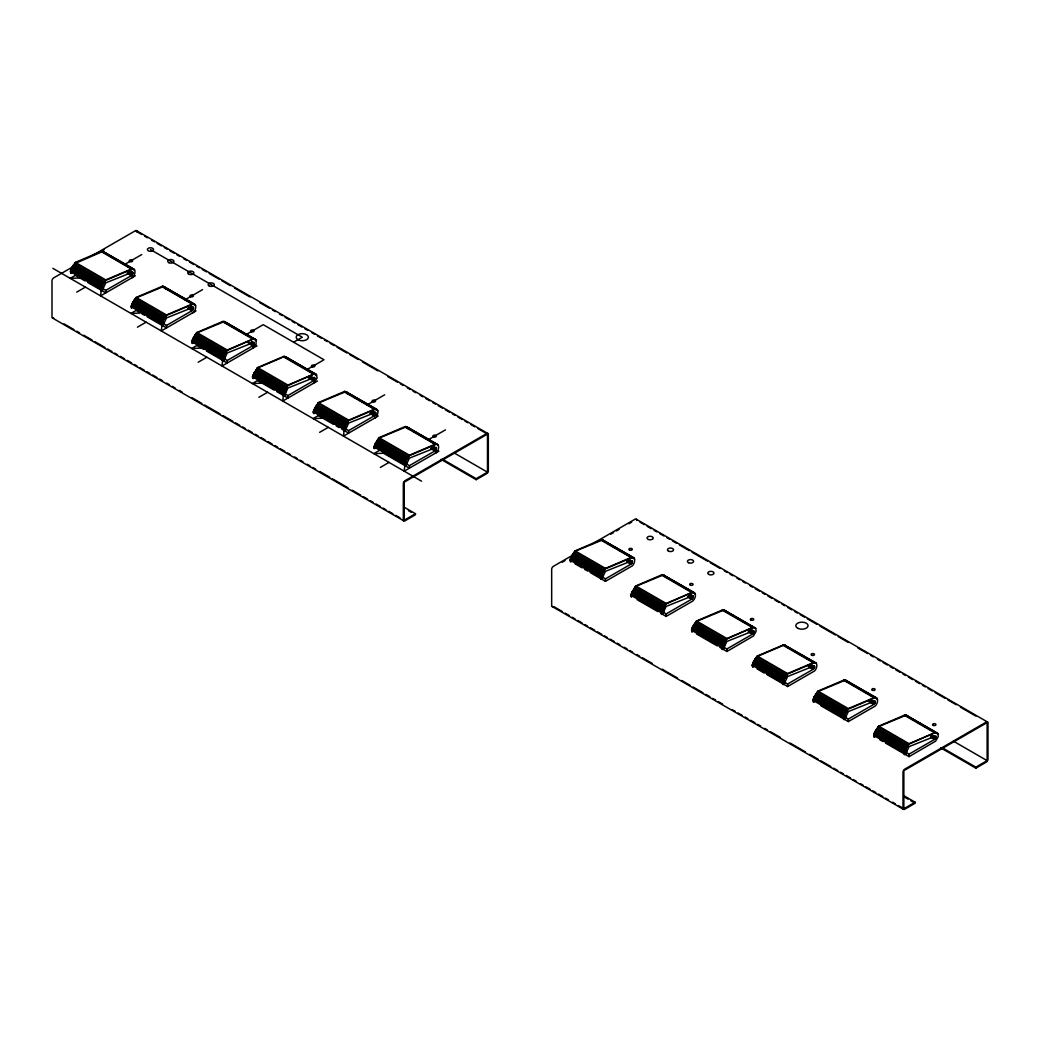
<?xml version="1.0" encoding="UTF-8"?>
<svg xmlns="http://www.w3.org/2000/svg" width="1040" height="1040" viewBox="0 0 1040 1040"><rect width="100%" height="100%" fill="white"/><g stroke="black" fill="none" stroke-linecap="round" stroke-linejoin="round"><path stroke-width="1.5" d="M222.248 359.515L222.703 360.646A1.56 0.897 -60 0 0 223.99 359.853L227.227 352.976L254.072 342.251L254.072 344.071L252.694 345.787L227.227 360.49L224.471 358.891M313.339 412.1L313.469 413.036M630.799 595.946L635.804 586.352M752.271 665.522L752.726 666.653A1.56 0.897 -60 0 0 753.61 666.328M103.025 288.769L105.781 290.368L131.248 275.665L132.626 273.962L132.626 272.129L105.781 282.854L102.544 289.731A1.56 0.897 -60 0 1 101.257 290.524L101.972 286.325L105.781 280.358L131.378 269.451C137.163 267.267 135.187 276.913 131.378 278.096M162.37 323.037L166.504 325.429L191.971 310.726L193.349 309.023L193.349 307.19L166.504 317.915L163.267 324.792A1.56 0.897 -60 0 1 161.98 325.585L162.695 321.386L166.504 315.406L192.101 304.512C197.886 302.328 195.91 311.974 192.101 313.157M283.816 393.146L287.95 395.538L313.417 380.835L314.795 379.132L314.795 377.312L287.95 388.024L284.713 394.901A1.56 0.897 -60 0 1 283.426 395.707L283.686 392.041L287.95 385.086L314.405 373.815L287.95 385.528L283.738 392.431L253.37 374.907L257.582 367.562L284.037 356.291L314.405 373.815M345.917 429.013L348.673 430.599L374.14 415.896L375.518 414.193L375.518 412.373L348.673 423.085L345.436 429.962A1.56 0.897 -60 0 1 344.149 430.768L344.864 426.569L348.673 420.589L374.27 409.682C380.055 407.498 378.079 417.144 374.27 418.327M406.64 464.061L409.396 465.66L434.863 450.957L436.241 449.254L436.241 447.421L409.396 458.146L406.159 465.023A1.56 0.897 -60 0 1 404.872 465.816L405.587 461.617L409.396 455.637L434.993 444.743C440.778 442.559 438.802 452.205 434.993 453.388M601.302 576.459L605.449 578.851L630.916 564.148L632.281 562.445L632.281 560.612L605.449 571.337L602.212 578.214A1.56 0.897 -60 0 1 600.925 579.007L601.627 574.808L605.449 568.828L631.046 557.934C636.831 555.75 634.855 565.396 631.046 566.566L605.449 581.347L590.265 572.585M663.403 612.313L666.172 613.899L691.639 599.196L693.004 597.493L693.004 595.673L666.172 606.398L662.935 613.262A1.56 0.897 -60 0 1 661.648 614.068L661.271 612.664L630.721 595.14L635.804 585.923L662.259 574.652L692.627 592.189L666.172 603.889L661.583 611.728L631.111 593.996M722.748 646.568L726.895 648.96L752.362 634.257L753.727 632.554L753.727 630.734L726.895 641.446L723.658 648.323A1.56 0.897 -60 0 1 722.371 649.129L722.631 645.45L726.882 638.508L753.35 627.237L726.895 638.95L722.67 645.853L692.315 628.329L696.527 621.413L723.996 610.012L755.729 628.329L756.106 631.397L753.454 635.986L726.895 651.469L719.992 647.478M784.849 682.422L787.618 684.021L813.085 669.318L814.45 667.615L814.45 665.782L787.618 676.507L784.381 683.384A1.56 0.897 -60 0 1 783.094 684.177L783.796 679.978L787.618 673.998L813.215 663.104C819 660.92 817.024 670.566 813.215 671.749L787.618 686.53L766.909 674.57M845.572 717.483L848.341 719.082L873.808 704.379L875.173 702.676L875.173 700.843L848.341 711.568L845.104 718.445A1.56 0.897 -60 0 1 843.817 719.238L844.519 715.039L848.341 709.059L873.938 698.165C879.723 695.981 877.747 705.627 873.938 706.797L848.341 721.578L820.742 705.653M906.295 752.544L909.064 754.13L934.531 739.427L935.896 737.724L935.896 735.904L909.064 746.629L905.827 753.506A1.56 0.897 -60 0 1 904.54 754.299L905.294 749.502L909.051 743.678L935.506 732.42L909.064 744.12L905.242 750.1L874.887 732.563L878.696 726.596L906.165 715.195L937.898 733.512L938.275 736.567L935.623 741.156L909.064 756.639L885.599 743.093M101.296 289.614L100.581 295.88L135.278 275.847L132.119 275.964M162.019 324.675L161.304 330.941L196.001 310.908M222.742 359.736L222.027 365.989L256.724 345.956L253.968 344.37M283.465 394.797L282.75 401.05L317.447 381.017M344.188 429.845L343.473 436.111L378.17 416.078L375.414 414.479M404.911 464.906L404.196 471.172L438.893 451.139L435.734 451.256M132.236 269.113L101.868 251.121L75.413 262.379C73.567 265.252 69.251 269.828 70.785 273.299A1.898 1.092 -60 0 0 71.851 272.909M192.959 304.161L162.591 286.182L136.136 297.44C134.29 300.313 129.974 304.876 131.508 308.36M224.835 357.058L224.159 359.983A1.898 1.092 -60 0 1 222.599 360.945C221.403 357.643 225.277 353.379 227.227 350.467L253.682 338.767L223.314 321.23L196.859 332.501C195.013 335.374 190.697 339.937 192.231 343.421A1.898 1.092 -60 0 0 192.751 343.356M191.971 341.718L192.348 343.122A1.56 0.897 -60 0 0 192.764 343.07M283.686 392.041L253.331 374.504L252.408 377.104L252.954 378.482A1.898 1.092 -60 0 0 254.02 378.079M313.417 411.827L313.677 413.543A1.898 1.092 -60 0 0 314.197 413.478M373.854 447.226L379.028 437.671L405.483 426.413L435.851 444.392M631.904 557.583L601.536 539.591L575.081 550.862C573.222 553.735 568.919 558.298 570.453 561.782A1.898 1.092 -60 0 0 571.519 561.379M630.721 595.14L631.176 596.843A1.898 1.092 -60 0 0 632.242 596.44M753.35 627.237L722.982 609.713L696.527 620.984C694.668 623.857 690.365 628.42 691.899 631.904A1.898 1.092 -60 0 0 692.406 631.839M874.783 697.814L844.428 679.822L817.973 691.093C816.114 693.966 811.811 698.529 813.345 702.013A1.898 1.092 -60 0 0 814.411 701.61M935.506 732.42L905.151 714.883L878.696 726.154C876.837 729.027 872.534 733.59 874.068 737.074A1.898 1.092 -60 0 0 875.134 736.671M222.144 359.242L227.227 350.025L253.682 338.767M283.244 393.172L283.322 396.006A1.898 1.092 -60 0 0 284.882 395.044L285.558 392.119M722.189 646.594L722.254 649.428A1.898 1.092 -60 0 0 723.827 648.466L724.503 645.528M104.546 281.931L74.178 264.394L70.837 270.66L70.902 273A1.56 0.897 -60 0 0 71.318 272.948M132.236 268.645L105.781 279.916C103.922 282.789 99.619 287.352 101.153 290.836A1.898 1.092 -60 0 0 102.713 289.861L103.389 286.936M135.512 298.649L131.924 304.785L131.573 308.035M192.959 303.706L166.504 314.977C164.645 317.85 160.342 322.413 161.876 325.897A1.898 1.092 -60 0 0 163.436 324.922L164.112 321.997M192.283 340.782L196.872 332.943L224.341 321.542L256.074 339.859L256.074 344.175L252.824 348.205M253.37 374.907L253.058 378.17A1.56 0.897 -60 0 0 253.487 378.131M313.729 410.891L318.305 402.61L344.76 391.352L375.128 409.344M375.128 408.876L348.673 420.147C346.814 423.02 342.511 427.583 344.045 431.067A1.898 1.092 -60 0 0 345.605 430.092L346.281 427.167M437.645 444.483L406.51 426.712L379.041 438.113L375.219 444.093L373.815 447.876L374.4 448.591A1.898 1.092 -60 0 0 374.92 448.539M435.851 443.937L409.396 455.208C407.537 458.081 403.234 462.644 404.768 466.128A1.898 1.092 -60 0 0 406.328 465.153L407.004 462.228M575.081 551.304L571.272 557.284L570.557 561.483A1.56 0.897 -60 0 0 571.441 561.145M631.904 557.128L605.436 568.386C603.59 571.259 599.274 575.835 600.808 579.306A1.898 1.092 -60 0 0 602.381 578.344L603.057 575.419M692.627 592.189L666.159 603.447C664.313 606.32 659.997 610.883 661.531 614.367A1.898 1.092 -60 0 0 663.104 613.405L663.78 610.48M692.315 628.329L692.003 631.592M814.06 662.753L783.705 644.774L757.25 656.032C755.222 658.866 751.309 663.585 752.622 666.952A1.898 1.092 -60 0 0 753.688 666.549M814.06 662.298L787.605 673.569C785.759 676.442 781.443 681.005 782.977 684.489A1.898 1.092 -60 0 0 784.55 683.514L785.226 680.589M876.577 697.905L845.442 680.134L817.973 691.535L814.164 697.515L813.449 701.714A1.56 0.897 -60 0 0 814.333 701.376M874.783 697.359L848.328 708.617C846.482 711.49 842.166 716.066 843.7 719.537A1.898 1.092 -60 0 0 845.273 718.575L845.949 715.65M874.887 732.563L874.133 736.736M376.922 409.422L345.787 391.651L318.318 403.052L314.093 409.955L344.461 427.492M756.626 657.241L753.038 663.377L783.393 680.914M281.762 357.708L257.595 367.991L253.773 373.971L284.141 391.508M74.789 263.588L102.895 251.42L134.03 269.191M313.547 383.266L317.161 377.975L316.199 374.361L285.831 356.837L283.192 357.097M73.359 266.526L53.729 277.849A2.457 1.417 -60 0 0 52 280.852L52 316.875A2.457 1.417 -60 0 0 53.703 317.941L53.729 317.915M92.976 255.203L135.018 230.945A2.457 1.417 -60 0 1 135.915 230.542L136.305 230.568A2.457 1.417 -60 0 1 137.007 231.998M101.452 251.303L104.221 249.704M75.764 275.145L70.213 278.343L79.508 277.992M76.726 292.123L85.397 287.118M124.228 264.693L141.778 254.553M136.487 310.206L130.936 313.404L140.231 313.053M137.449 327.184L146.12 322.166M185.003 299.78L202.553 289.64M197.21 345.254L191.659 348.465L202.501 348.049M198.172 362.232L206.843 357.227M245.674 334.802L263.224 324.675L323.999 359.762L306.449 369.889M253.682 339.222L255.476 339.3M293.618 342.212L302.289 337.207L150.462 249.548M257.933 380.315L252.382 383.526L261.677 383.162M258.895 397.293L267.566 392.288M314.405 374.283L316.199 374.361M318.656 415.376L313.105 418.587L322.4 418.223M319.618 432.354L328.289 427.349M367.12 404.924L384.67 394.797M379.379 450.437L373.828 453.635L384.67 453.219M380.341 467.415L389.012 462.397M427.895 440.011L445.445 429.871M442.468 459.212L476.19 478.686L487.474 472.173L487.474 434.109L404.196 482.183L404.196 520.247L415.467 513.734L415.467 514.735L405.028 520.767A2.457 1.417 -60 0 1 403.325 519.753L403.325 483.691A2.457 1.417 -60 0 1 405.054 480.688L486.343 433.784A2.457 1.417 -60 0 1 487.24 433.381L487.63 433.407A2.457 1.417 -60 0 1 488.332 434.837L488.332 470.665A2.457 1.417 -60 0 1 486.668 473.629L476.19 479.687L441.064 459.394M573.014 555.009L553.397 566.319A2.457 1.417 -60 0 0 551.668 569.335L551.668 605.345A2.457 1.417 -60 0 0 552.916 606.593M591.24 544.492L634.686 519.415A2.457 1.417 -60 0 1 635.57 519.025L635.973 519.038A2.457 1.417 -60 0 1 636.662 520.481M562.25 562.224L565.019 560.612M598.338 541.385L601.107 539.786M610.818 534.17L613.6 532.571M616.382 530.972L619.151 529.36M628.862 523.757L631.644 522.158M576.511 550.693L602.55 539.903L633.685 557.674M692.627 592.644C697.801 592.332 694.941 600.353 691.769 601.627L666.172 616.408L660.647 613.223M753.35 627.705L755.131 627.783M783.705 644.774L815.854 662.844M935.506 732.875L937.3 732.953M898.235 805.48L903.851 808.73L915.135 802.217L915.135 803.218L904.683 809.25A2.457 1.417 -60 0 1 902.993 808.223L902.993 772.161A2.457 1.417 -60 0 1 904.722 769.158L986.011 722.254A2.457 1.417 -60 0 1 986.895 721.851L987.298 721.877A2.457 1.417 -60 0 1 987.987 723.32L988 759.148A2.457 1.417 -60 0 1 986.323 762.112L975.858 768.157L940.719 747.877M942.123 747.682L975.858 767.156L987.129 760.643L987.129 722.579L903.851 770.666L903.851 808.73M136.149 297.882L163.618 286.481L194.753 304.252M637.234 585.754L663.273 574.951L694.408 592.722M757.25 656.474L782.847 645.58M906.672 750.711L905.996 753.636A1.898 1.092 -60 0 1 904.423 754.598L903.877 753.233L904.8 750.633L874.432 733.096M253.565 346.086L256.724 345.956M136.63 230.737L487.955 433.576M636.298 519.22L987.623 722.059M136.149 231.27L141.765 234.52M144.573 236.145L147.381 237.757M151.606 240.201L154.414 241.813M157.222 243.438L161.434 245.869M164.255 247.494L167.063 249.119M169.871 250.744L174.083 253.175M176.904 254.8L179.712 256.425M183.924 258.856L186.732 260.481M189.54 262.106L193.765 264.537M196.573 266.162L199.381 267.787M202.189 269.399L206.414 271.843M209.222 273.455L219.063 279.136M221.871 280.761L230.295 285.636M234.52 288.067L249.977 296.985M259.805 302.666L269.646 308.347M272.454 309.972L275.275 311.597M279.487 314.028L282.295 315.653M285.103 317.278L289.328 319.709M292.136 321.334L294.944 322.959M297.752 324.571L301.964 327.015M304.785 328.627L307.593 330.252M311.805 332.683L314.613 334.308M317.434 335.933L321.646 338.364M324.454 339.989L327.262 341.614M330.07 343.239L334.295 345.67M337.103 347.295L346.944 352.976M349.752 354.601L358.176 359.463M362.401 361.894L377.858 370.825M387.699 376.506L397.527 382.187M400.335 383.799L403.156 385.424M407.368 387.855L410.176 389.48M412.984 391.105L415.805 392.73M420.017 395.161L422.825 396.786M425.633 398.411L429.858 400.842M432.666 402.467L435.474 404.092M438.282 405.704L442.494 408.148M445.315 409.76L449.527 412.204M452.335 413.829L455.143 415.441M457.964 417.066L462.176 419.497M464.984 421.122L467.792 422.747M470.6 424.372L474.825 426.803M477.633 428.428L487.474 434.109M640.029 522.184L644.241 524.615M647.049 526.24L651.261 528.671M654.082 530.296L656.89 531.921M659.698 533.546L663.91 535.977M666.718 537.602L669.539 539.227M672.347 540.839L676.559 543.283M679.367 544.895L689.208 550.576M692.016 552.201L707.473 561.132M710.294 562.744L720.122 568.425M724.347 570.869L727.155 572.481M729.963 574.106L732.771 575.731M736.983 578.162L739.804 579.787M742.612 581.412L745.42 583.037M749.632 585.468L752.453 587.093M755.261 588.718L759.473 591.149M762.281 592.774L765.089 594.386M767.91 596.011L772.122 598.455M774.93 600.067L779.142 602.511M781.963 604.123L784.771 605.748M787.579 607.373L791.791 609.804M794.612 611.429L797.42 613.054M800.228 614.679L804.44 617.11M807.248 618.735L817.089 624.416M819.897 626.028L835.354 634.959M838.175 636.584L848.003 642.265M857.844 647.946L867.685 653.614M870.493 655.239L873.301 656.864M877.513 659.295L880.334 660.92M883.142 662.545L887.354 664.976M890.162 666.601L892.983 668.226M895.791 669.851L900.003 672.282M902.811 673.907L905.619 675.532M908.44 677.144L912.652 679.588M915.46 681.2L919.672 683.644M922.493 685.256L925.301 686.881M928.109 688.506L932.321 690.937M935.142 692.562L944.97 698.243M947.778 699.868L956.215 704.73M960.427 707.174L975.884 716.092M453.739 452.699L487.474 472.173M953.407 741.169L987.129 760.643M102.895 251.42L134.628 269.737M163.618 286.481L195.351 304.798M224.341 321.542L256.074 339.859M285.064 356.59L316.797 374.92M345.787 391.651L377.52 409.968M406.51 426.712L438.243 445.029M602.55 539.903L634.283 558.22M663.273 574.951L695.006 593.281M723.996 610.012L755.729 628.329M784.719 645.073L816.452 663.39M845.442 680.134L877.175 698.451M906.165 715.195L937.898 733.512M108.888 255.489L101.868 251.121M111.54 257.153L115.791 259.48M118.43 261.001L133.614 269.776M169.611 290.55L162.591 286.182M170.872 291.278L195.715 305.63M224.705 322.491L252.421 338.364M253.682 339.092L256.438 340.678M297.96 364.65L284.037 356.291M300.599 366.184L303.485 367.835M306.124 369.499L315.783 374.946M351.78 395.733L344.76 391.352M354.432 397.254L357.305 398.918M359.944 400.439L364.195 402.896M365.469 403.624L377.884 410.8M406.874 427.661L411.125 429.988M413.764 431.522L435.968 444.327M602.914 540.852L605.787 542.373M608.439 543.907L634.66 559.039M695.383 594.1L662.259 574.652M747.942 624.442L722.982 609.713M750.581 625.976L753.454 627.64M783.705 645.229L794.859 651.534M797.511 653.068L807.287 658.71M808.548 659.438L814.177 662.688M848.679 682.617L844.428 679.822M849.953 683.345L877.552 699.283M930.111 729.625L905.151 714.883M932.75 731.146L938.275 734.331M101.01 251.485L131.378 269.009M161.733 286.546L192.101 304.07M222.456 321.594L252.824 339.131M283.179 356.655L313.547 374.192M343.902 391.716L374.27 409.24M404.625 426.777L434.993 444.301M600.678 539.968L631.033 557.492M661.401 575.016L691.756 592.553M722.124 610.077L752.479 627.601M782.847 645.138L813.202 662.662M843.57 680.199L873.925 697.723M904.293 715.247L934.648 732.784M129.857 270.543L132.626 272.129M130.013 270.894L132.782 272.48M190.736 305.942L193.505 307.541M372.905 411.125L375.674 412.711M690.404 594.425L693.16 596.024M751.127 629.486L753.883 631.072M130.078 271.336L132.834 272.922M190.801 306.384L193.557 307.983M251.524 341.445L254.28 343.044M372.97 411.567L375.726 413.153M433.693 446.628L436.449 448.214M629.733 559.806L632.489 561.405M690.456 594.867L693.212 596.466M751.179 629.928L753.935 631.514M811.902 664.989L814.658 666.575M130.013 271.83L132.782 273.429M190.736 306.891L193.505 308.49M251.459 341.952L254.228 343.551M312.182 377.013L314.951 378.599M372.905 412.074L375.674 413.66M433.628 447.122L436.397 448.721M629.681 560.313L632.437 561.912M690.404 595.374L693.16 596.96M751.127 630.435L753.883 632.021M811.85 665.483L814.606 667.082M872.573 700.544L875.329 702.143M933.296 735.605L936.052 737.191M128.479 271.57L132.626 273.962M190.58 307.424L193.349 309.023M251.303 342.485L254.072 344.071M310.648 376.74L314.795 379.132M372.749 412.594L375.518 414.193M433.472 447.655L436.241 449.254M628.147 560.053L632.281 562.445M688.87 595.101L693.004 597.493M750.971 630.955L753.727 632.554M811.694 666.016L814.45 667.615M871.039 700.284L875.173 702.676M933.14 736.138L935.896 737.724M128.232 272.09L132.366 274.482M188.955 307.151L193.089 309.543M251.056 343.005L253.812 344.604M310.401 377.273L314.535 379.652M371.124 412.321L375.258 414.713M431.847 447.382L435.981 449.774M629.278 561.366L632.034 562.965M688.61 595.634L692.757 598.026M749.333 630.682L753.48 633.074M810.056 665.743L814.203 668.135M870.779 700.804L874.926 703.196M931.502 735.865L935.649 738.257M127.907 272.571L132.041 274.963M188.63 307.632L192.764 310.024M249.353 342.693L253.487 345.085M310.076 377.754L314.21 380.133M370.799 412.802L374.933 415.194M431.522 447.863L435.656 450.255M627.562 561.054L631.709 563.446M688.285 596.115L692.432 598.494M749.008 631.163L753.155 633.555M809.731 666.224L813.878 668.616M870.454 701.285L874.601 703.677M931.177 736.346L935.324 738.738M127.517 272.974L131.664 275.366M188.24 308.035L192.387 310.427M247.585 342.29L253.11 345.488M309.686 378.144L313.833 380.536M370.409 413.205L374.556 415.597M431.132 448.266L435.279 450.658M627.185 561.457L631.319 563.849M687.908 596.518L692.042 598.897M748.631 631.566L752.765 633.958M807.976 665.834L813.488 669.019M870.077 701.688L874.211 704.08M930.8 736.749L934.934 739.128M127.114 273.273L131.248 275.665M187.837 308.334L191.971 310.726M248.56 343.395L252.694 345.787M307.905 377.65L313.417 380.835M370.006 413.504L374.14 415.896M430.729 448.565L434.863 450.957M626.769 561.756L630.916 564.148M687.492 596.804L691.639 599.196M748.215 631.865L752.362 634.257M808.938 666.926L813.085 669.318M868.283 701.194L873.808 704.379M930.384 737.048L934.531 739.427M75.413 262.379L105.781 279.916M136.136 297.44L166.504 314.977M196.859 332.501L227.227 350.025M257.582 367.562L287.95 385.086M318.305 402.61L348.673 420.147M379.028 437.671L409.396 455.208M575.081 550.862L605.436 568.386M635.804 585.923L666.159 603.447M696.527 620.984L726.882 638.508M757.25 656.032L787.605 673.569M817.973 691.093L848.328 708.617M878.696 726.154L909.051 743.678M74.802 262.964L105.17 280.488M135.525 298.025L165.893 315.549M196.248 333.086L226.616 350.61M256.971 368.134L287.339 385.671M317.694 403.195L348.062 420.719M378.417 438.256L408.785 455.78M574.47 551.447L604.825 568.971M635.193 586.495L665.548 604.032M695.916 621.556L726.271 639.093M756.639 656.617L786.994 674.141M817.362 691.678L847.717 709.202M878.085 726.726L908.44 744.263M134.901 299.455L165.269 316.992M195.624 334.516L225.992 352.04M256.347 369.577L286.715 387.101M317.07 404.638L347.438 422.162M377.793 439.686L408.161 457.223M573.846 552.877L604.201 570.401M634.569 587.938L664.924 605.462M695.292 622.999L725.647 640.523M756.015 658.047L786.37 675.584M816.738 693.108L847.093 710.632M877.461 728.169L907.816 745.693M73.424 264.979L103.792 282.503M134.147 300.04L164.515 317.564M194.87 335.088L225.238 352.625M255.593 370.149L285.961 387.686M316.316 405.21L346.684 422.734M377.039 440.271L407.407 457.795M573.092 553.449L603.447 570.986M633.815 588.51L664.17 606.047M694.538 623.571L724.893 641.095M755.261 658.632L785.616 676.156M815.984 693.68L846.339 711.217M876.707 728.741L907.062 746.278M73.606 265.239L103.961 282.763M134.329 300.287L164.684 317.824M195.052 335.348L225.407 352.885M255.775 370.409L286.13 387.933M316.485 405.47L346.853 422.994M377.208 440.531L407.576 458.055M573.261 553.709L603.629 571.246M633.984 588.77L664.352 606.294M694.707 623.831L725.075 641.355M755.43 658.892L785.798 676.416M816.153 693.94L846.521 711.477M876.876 729.001L907.244 746.538M73.047 266.097L103.415 283.621M133.77 301.158L164.138 318.682M194.493 336.219L224.861 353.743M255.216 371.267L285.584 388.804M315.939 406.328L346.307 423.852M376.662 441.389L407.03 458.913M572.715 554.58L603.07 572.104M633.438 589.628L663.793 607.165M694.161 624.689L724.516 642.226M754.884 659.75L785.239 677.274M815.607 694.811L845.962 712.335M876.33 729.859L906.685 747.396M72.527 266.981L102.895 284.505M133.25 302.042L163.618 319.566M193.973 337.103L224.341 354.627M254.696 372.151L285.064 389.688M315.419 407.212L345.787 424.749M376.142 442.273L406.51 459.797M572.195 555.464L602.563 572.988M632.918 590.512L663.286 608.049M693.641 625.573L724.009 643.11M754.364 660.634L784.732 678.158M815.087 695.695L845.455 713.219M875.81 730.743L906.178 748.28M72.189 267.098L102.557 284.622M132.912 302.159L163.28 319.683M193.635 337.207L224.003 354.744M254.358 372.268L284.726 389.792M315.081 407.329L345.449 424.853M375.804 442.39L406.172 459.914M571.857 555.568L602.212 573.105M632.58 590.629L662.935 608.166M693.303 625.69L723.658 643.214M754.026 660.751L784.381 678.275M814.749 695.799L845.104 713.336M875.472 730.86L905.827 748.397M72.046 267.878L102.414 285.415M132.769 302.939L163.137 320.476M193.492 338L223.86 355.524M254.215 373.061L284.583 390.585M314.938 408.122L345.306 425.646M375.661 443.17L406.029 460.707M571.714 556.361L602.082 573.885M632.437 591.422L662.805 608.946M693.16 626.483L723.528 644.007M753.883 661.531L784.251 679.068M814.606 696.592L844.974 714.129M875.329 731.653L905.697 749.177M71.656 268.203L102.011 285.74M132.379 303.264L162.734 320.801M193.102 338.325L223.457 355.849M253.825 373.386L284.18 390.91M314.548 408.434L344.903 425.971M375.271 443.495L405.626 461.032M571.311 556.686L601.679 574.21M632.034 591.747L662.402 609.271M692.757 626.808L723.125 644.332M753.48 661.856L783.848 679.393M814.203 696.917L844.571 714.441M874.926 731.978L905.294 749.502M71.604 268.801L101.972 286.325M132.327 303.862L162.695 321.386M193.05 338.923L223.418 356.447M314.496 409.032L344.864 426.569M375.219 444.093L405.587 461.617M571.272 557.284L601.627 574.808M631.995 592.332L662.35 609.869M692.718 627.393L723.073 644.93M753.441 662.454L783.796 679.978M814.164 697.515L844.519 715.039M71.162 269.334L101.517 286.858M131.885 304.395L162.24 321.919M192.608 339.456L222.963 356.98M314.054 409.565L344.409 427.089M374.777 444.626L405.132 462.15M570.817 557.817L601.185 575.341M631.54 592.865L661.908 610.402M692.263 627.926L722.631 645.45M752.986 662.987L783.354 680.511M813.709 698.048L844.077 715.572M71.201 269.724L101.569 287.261M131.924 304.785L162.292 322.322M192.647 339.846L223.015 357.37M374.816 445.016L405.184 462.553M570.869 558.207L601.224 575.731M631.592 593.268L661.947 610.792M813.761 698.438L844.116 715.962M874.484 733.499L904.839 751.023M70.72 270.465L101.205 288.197M131.443 305.526L161.928 323.245M192.166 340.587L222.651 358.306M252.889 375.635L283.374 393.367M344.097 428.428L313.612 410.696L313.222 411.84L343.772 429.364M374.335 445.757L404.82 463.476M570.388 558.948L600.86 576.667M691.834 629.057L722.306 646.789M783.029 681.837L752.557 664.118L752.167 665.249L782.717 682.773M813.28 699.179L843.752 716.898M874.003 734.24L904.475 751.959M70.33 271.596L100.88 289.133M131.053 306.657L161.603 324.181M191.776 341.718L222.326 359.242M252.499 376.779L283.049 394.303M373.945 446.888L404.495 464.412M569.998 560.079L600.548 577.603M691.444 630.201L721.994 647.725M812.89 700.31L843.44 717.834M873.613 735.371L904.163 752.895M75.426 275.34L85.085 280.917M87.841 282.516L105.781 292.877L105.781 290.368M136.149 310.401L138.905 312M141.661 313.586L144.43 315.185M147.186 316.771L166.504 327.925L166.504 325.429M196.872 345.462L203.762 349.44M206.531 351.039L227.227 362.986L227.227 360.49M257.595 380.523L274.157 390.078M276.913 391.677L287.95 398.047L287.95 395.538M318.318 415.571L333.489 424.346M336.258 425.932L339.014 427.531M341.77 429.117L348.673 433.108L348.673 430.599M383.175 453.024L409.396 468.169L409.396 465.66M575.081 563.823L581.984 567.801M584.74 569.4L587.509 570.986M637.182 599.677L657.891 611.624M696.527 633.932L717.236 645.892M757.25 668.993L764.153 672.984M880.074 739.908L882.843 741.507M52.871 268.333L421.538 481.182M404.222 507.247L415.467 513.734M903.89 795.73L915.135 802.217M408.447 510.679L411.255 512.304M903.89 796.731L908.102 799.162M910.923 800.787L913.731 802.412M64.116 323.908L73.944 329.589M76.752 331.201L79.573 332.826M83.785 335.257L92.222 340.132M95.03 341.757L104.858 347.438M107.679 349.05L111.891 351.494M114.699 353.119L117.507 354.731M120.328 356.356L124.54 358.787M127.348 360.412L131.56 362.843M134.381 364.468L137.189 366.093M139.997 367.718L144.209 370.149M147.017 371.774L149.838 373.399M152.646 375.024L156.858 377.455M159.666 379.08L162.487 380.705M166.699 383.136L169.507 384.761M172.315 386.373L175.123 387.998M179.348 390.429L182.156 392.054M191.997 397.735L201.825 403.416M204.646 405.041L220.103 413.959M222.911 415.584L232.752 421.265M235.56 422.89L239.772 425.321M242.58 426.946L245.388 428.571M248.209 430.196L252.421 432.627M255.229 434.252L258.037 435.864M260.858 437.489L265.07 439.933M267.878 441.545L272.09 443.989M274.911 445.601L277.719 447.226M280.527 448.851L284.739 451.282M287.547 452.907L290.368 454.532M294.58 456.963L297.388 458.588M300.196 460.213L303.017 461.838M307.229 464.269L310.037 465.894M312.845 467.506L315.653 469.131M319.878 471.575L329.706 477.243M332.527 478.868L347.984 487.799M352.196 490.23L360.633 495.092M363.441 496.717L367.653 499.161M370.461 500.773L373.282 502.398M376.09 504.023L380.302 506.454M383.11 508.079L385.918 509.704M388.739 511.329L392.951 513.76M395.759 515.385L399.971 517.816M553.93 606.697L562.367 611.572M565.175 613.197L569.4 615.628M572.208 617.253L575.016 618.878M577.824 620.49L582.036 622.934M584.857 624.546L587.665 626.171M590.473 627.796L594.685 630.227M597.506 631.852L601.718 634.283M604.526 635.908L607.334 637.533M610.142 639.158L614.367 641.589M617.175 643.214L619.983 644.839M624.195 647.27L627.016 648.895M629.824 650.52L632.632 652.132M636.844 654.576L639.665 656.201M642.473 657.813L652.301 663.494M662.142 669.175L677.599 678.106M681.824 680.537L690.248 685.399M693.056 687.024L702.897 692.705M705.705 694.33L709.93 696.761M712.738 698.386L715.546 700.011M718.354 701.636L722.566 704.067M732.407 709.748L735.215 711.36M738.036 712.985L742.248 715.429M745.056 717.041L747.864 718.666M750.672 720.291L754.897 722.722M757.705 724.347L760.513 725.972M764.725 728.403L767.546 730.028M770.354 731.653L780.195 737.334M790.023 743.015L805.48 751.933M809.705 754.364L818.129 759.239M820.937 760.864L830.778 766.532M833.586 768.157L837.811 770.588M840.619 772.213L843.427 773.838M846.235 775.463L850.46 777.894M853.268 779.519L856.076 781.144M860.288 783.575L863.096 785.2M865.917 786.825L870.129 789.256M872.937 790.881L875.745 792.506M878.566 794.118L882.778 796.562M885.586 798.174L888.394 799.799M892.619 802.243L895.427 803.855M52.481 318.019L403.806 520.858M552.149 606.502L903.474 809.341M631.241 596.505L631.28 596.531A1.56 0.897 -60 0 0 631.709 596.492M906.945 715.429L907.907 716.807M846.222 680.368L847.184 681.746M785.499 645.307L786.461 646.685M724.776 610.259L725.829 612.3M664.053 575.198L665.015 576.576M603.33 540.137L604.292 541.515M407.277 426.946L408.33 428.987M346.554 391.898L347.607 393.939M285.831 356.837L286.806 358.215M225.108 321.776L226.083 323.154M164.385 286.715L165.438 288.756M374.036 447.694L374.504 448.292A1.56 0.897 -60 0 0 374.933 448.24M975.858 767.156L975.858 768.157M909.064 754.13L909.064 756.639M848.341 719.082L848.341 721.578M787.618 684.021L787.618 686.53M726.895 648.96L726.895 651.469M666.172 613.899L666.172 616.408M605.449 578.851L605.449 581.347M476.19 478.686L476.19 479.687M152.841 250.666L152.516 250.861A3.068 1.768 0 0 1 147.498 250.016A3.068 1.768 0 0 1 151.099 247.819A3.068 1.768 0 0 1 152.841 250.666M652.509 539.136L652.171 539.344A3.068 1.768 0 0 1 647.153 538.486A3.068 1.768 0 0 1 650.754 536.302A3.068 1.768 0 0 1 652.509 539.136M298.428 339.963A6.136 3.536 0 0 0 308.347 337.766A6.136 3.536 0 0 0 300.092 333.905A6.136 3.536 0 0 0 298.428 339.963M209.3 286.013A3.068 1.768 0 0 0 214.253 284.908A3.068 1.768 0 0 0 210.119 282.984A3.068 1.768 0 0 0 209.3 286.013M188.903 274.235A3.068 1.768 0 0 0 193.869 273.143A3.068 1.768 0 0 0 189.735 271.206A3.068 1.768 0 0 0 188.903 274.235M168.909 262.691A3.068 1.768 0 0 0 173.875 261.599A3.068 1.768 0 0 0 169.741 259.662A3.068 1.768 0 0 0 168.909 262.691M933.413 725.452A1.69 0.975 0 0 0 935.948 724.607A1.69 0.975 0 0 0 933.413 723.775A1.69 0.975 0 0 0 933.413 725.452M690.521 585.221A1.69 0.975 0 0 0 693.056 584.376A1.69 0.975 0 0 0 690.521 583.531A1.69 0.975 0 0 0 690.521 585.221M811.967 655.343A1.69 0.975 0 0 0 814.502 654.498A1.69 0.975 0 0 0 811.967 653.653A1.69 0.975 0 0 0 811.967 655.343M751.205 620.256A1.69 0.975 0 0 0 753.74 619.411A1.69 0.975 0 0 0 751.205 618.566A1.69 0.975 0 0 0 751.205 620.256M629.759 550.147A1.69 0.975 0 0 0 632.294 549.302A1.69 0.975 0 0 0 629.759 548.457A1.69 0.975 0 0 0 629.759 550.147M668.577 551.174A3.068 1.768 0 0 0 673.53 550.069A3.068 1.768 0 0 0 669.409 548.145A3.068 1.768 0 0 0 668.577 551.174M708.955 574.483A3.068 1.768 0 0 0 713.921 573.391A3.068 1.768 0 0 0 709.787 571.454A3.068 1.768 0 0 0 708.955 574.483M798.083 628.433A6.136 3.536 0 0 0 808.002 626.236A6.136 3.536 0 0 0 799.747 622.375A6.136 3.536 0 0 0 798.083 628.433M688.571 562.718A3.068 1.768 0 0 0 693.537 561.626A3.068 1.768 0 0 0 689.403 559.689A3.068 1.768 0 0 0 688.571 562.718M872.339 690.196A1.625 0.936 0 0 0 875.069 689.767A1.625 0.936 0 0 0 873.067 688.623A1.625 0.936 0 0 0 872.339 690.196M129.753 261.508A1.69 0.975 0 0 0 132.574 261.066A1.69 0.975 0 0 0 130.507 259.883A1.69 0.975 0 0 0 129.753 261.508M190.515 296.595A1.69 0.975 0 0 0 193.336 296.153A1.69 0.975 0 0 0 191.269 294.957A1.69 0.975 0 0 0 190.515 296.595M251.199 331.63A1.69 0.975 0 0 0 254.02 331.188A1.69 0.975 0 0 0 251.953 329.992A1.69 0.975 0 0 0 251.199 331.63M312.312 366.86A1.69 0.975 0 0 0 314.834 366.015A1.69 0.975 0 0 0 312.312 365.17A1.69 0.975 0 0 0 312.312 366.86M372.645 401.739A1.69 0.975 0 0 0 375.466 401.31A1.69 0.975 0 0 0 373.399 400.114A1.69 0.975 0 0 0 372.645 401.739M433.407 436.826A1.69 0.975 0 0 0 436.228 436.384A1.69 0.975 0 0 0 434.161 435.188A1.69 0.975 0 0 0 433.407 436.826"/></g></svg>
